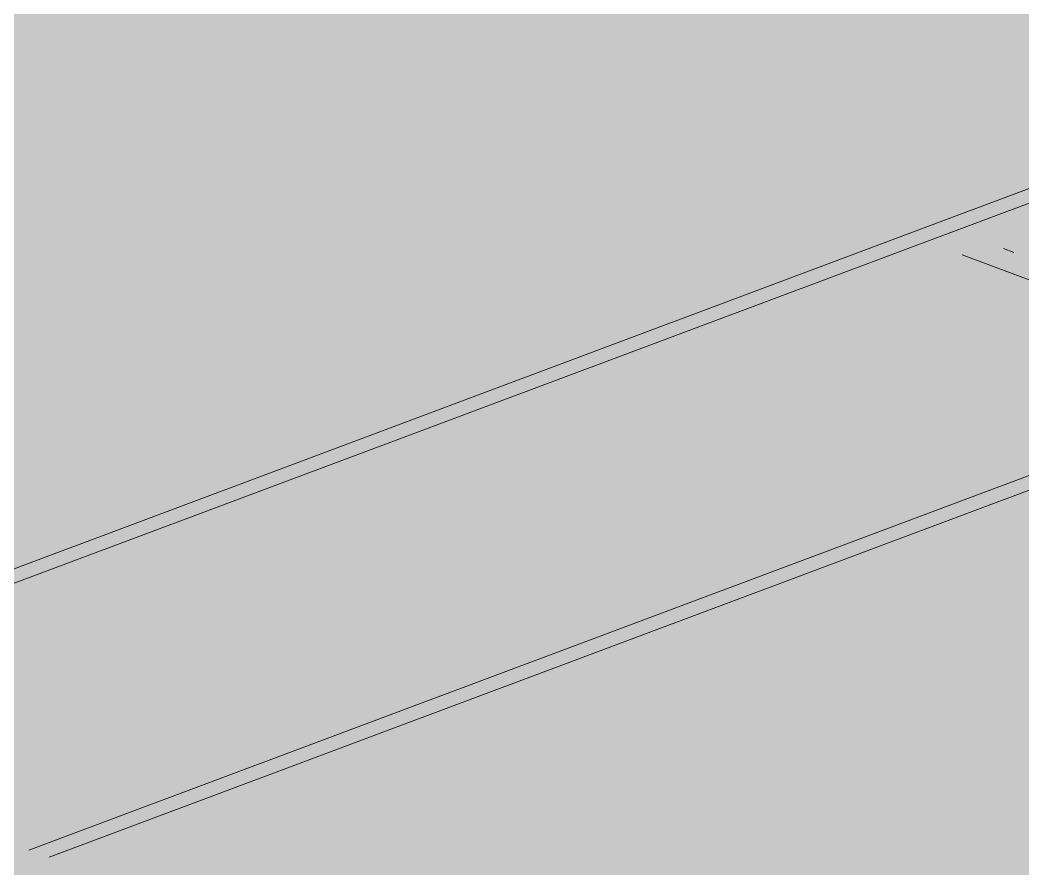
# Paper-space layout '03 3D Building and Roof' of a CAD drawing. Header units: millimetres. Extents: x 5 to 415, y 5 to 292.
# Drawn here: x 106.51 to 112.57, y 100.24 to 105.37 of the extents above; entities that cross this region are included whole.
import ezdxf

# ---------------------------------------------------------------- set-up
doc = ezdxf.new("R2010")
doc.units = ezdxf.units.MM
doc.layers.add('EXISTING', color=7, linetype='Continuous')
doc.layers.add('IMAGES', color=7, linetype='Continuous')

# ---------------------------------------------------------------- blocks, each defined once
blk = doc.blocks.new('SHEET_03')
at = {"layer": 'EXISTING', "color": 250, "lineweight": 9}
for p, q in [((104.2056, 101.2059), (113.2129, 104.5801)), ((104.3298, 101.165), (113.2129, 104.4927)), ((112.6397, 103.7897), (112.2045, 103.9528)), ((112.4532, 103.9907), (112.5153, 103.9674)), ((106.5661, 100.3566), (114.1447, 103.1956)), ((106.6904, 100.3157), (114.3311, 103.178))]:
    blk.add_line(p, q, dxfattribs=at)
at = {"layer": 'IMAGES', "color": 7}
for points in [[(112.46, 105.3143), (112.6314, 105.3143), (112.46, 109.4286), (112.6314, 109.4286)], [(80.4151, 105.3143), (112.2887, 105.3143), (80.4151, 105.4857), (112.2887, 105.4857)], [(112.2887, 105.3143), (112.46, 105.3143), (112.2887, 105.4857), (112.46, 105.4857)], [(80.0724, 105.1429), (111.9459, 105.1429), (80.0724, 105.3143), (111.9459, 105.3143)], [(111.9459, 105.1429), (112.1173, 105.1429), (111.9459, 105.3143), (112.1173, 105.3143)], [(112.1173, 105.1429), (112.2887, 105.1429), (112.1173, 105.3143), (112.2887, 105.3143)], [(112.2887, 105.1429), (112.46, 105.1429), (112.2887, 105.3143), (112.46, 105.3143)], [(112.46, 105.1429), (112.6314, 105.1429), (112.46, 105.3143), (112.6314, 105.3143)], [(79.5583, 104.9714), (111.6032, 104.9714), (79.5583, 105.1429), (111.6032, 105.1429)], [(111.6032, 104.9714), (111.7746, 104.9714), (111.6032, 105.1429), (111.7746, 105.1429)], [(111.7746, 104.9714), (111.9459, 104.9714), (111.7746, 105.1429), (111.9459, 105.1429)], [(111.9459, 104.9714), (112.2887, 104.9714), (111.9459, 105.1429), (112.2887, 105.1429)], [(112.2887, 104.9714), (112.46, 104.9714), (112.2887, 105.1429), (112.46, 105.1429)], [(112.46, 104.9714), (112.6314, 104.9714), (112.46, 105.1429), (112.6314, 105.1429)], [(79.2156, 104.8), (111.0891, 104.8), (79.2156, 104.9714), (111.0891, 104.9714)], [(111.0891, 104.8), (111.2605, 104.8), (111.0891, 104.9714), (111.2605, 104.9714)], [(111.2605, 104.8), (111.6032, 104.8), (111.2605, 104.9714), (111.6032, 104.9714)], [(111.6032, 104.8), (111.7746, 104.8), (111.6032, 104.9714), (111.7746, 104.9714)], [(111.7746, 104.8), (111.9459, 104.8), (111.7746, 104.9714), (111.9459, 104.9714)], [(111.9459, 104.8), (112.2887, 104.8), (111.9459, 104.9714), (112.2887, 104.9714)], [(112.2887, 104.8), (112.46, 104.8), (112.2887, 104.9714), (112.46, 104.9714)], [(112.46, 104.8), (112.6314, 104.8), (112.46, 104.9714), (112.6314, 104.9714)], [(78.7015, 104.6286), (110.575, 104.6286), (78.7015, 104.8), (110.575, 104.8)], [(110.575, 104.6286), (110.7464, 104.6286), (110.575, 104.8), (110.7464, 104.8)], [(110.7464, 104.6286), (111.0891, 104.6286), (110.7464, 104.8), (111.0891, 104.8)], [(111.0891, 104.6286), (111.2605, 104.6286), (111.0891, 104.8), (111.2605, 104.8)], [(111.2605, 104.6286), (111.4318, 104.6286), (111.2605, 104.8), (111.4318, 104.8)], [(111.4318, 104.6286), (111.6032, 104.6286), (111.4318, 104.8), (111.6032, 104.8)], [(111.6032, 104.6286), (111.7746, 104.6286), (111.6032, 104.8), (111.7746, 104.8)], [(111.7746, 104.6286), (111.9459, 104.6286), (111.7746, 104.8), (111.9459, 104.8)], [(111.9459, 104.6286), (112.2887, 104.6286), (111.9459, 104.8), (112.2887, 104.8)], [(112.2887, 104.6286), (112.8027, 104.6286), (112.2887, 104.8), (112.8027, 104.8)], [(78.1874, 104.4571), (110.0609, 104.4571), (78.1874, 104.6286), (110.0609, 104.6286)], [(110.0609, 104.4571), (110.2323, 104.4571), (110.0609, 104.6286), (110.2323, 104.6286)], [(110.2323, 104.4571), (110.575, 104.4571), (110.2323, 104.6286), (110.575, 104.6286)], [(110.575, 104.4571), (110.7464, 104.4571), (110.575, 104.6286), (110.7464, 104.6286)], [(110.7464, 104.4571), (111.0891, 104.4571), (110.7464, 104.6286), (111.0891, 104.6286)], [(111.0891, 104.4571), (111.2605, 104.4571), (111.0891, 104.6286), (111.2605, 104.6286)], [(111.2605, 104.4571), (111.4318, 104.4571), (111.2605, 104.6286), (111.4318, 104.6286)], [(111.4318, 104.4571), (111.6032, 104.4571), (111.4318, 104.6286), (111.6032, 104.6286)], [(111.6032, 104.4571), (111.7746, 104.4571), (111.6032, 104.6286), (111.7746, 104.6286)], [(111.7746, 104.4571), (112.46, 104.4571), (111.7746, 104.6286), (112.46, 104.6286)], [(112.46, 104.4571), (112.6314, 104.4571), (112.46, 104.6286), (112.6314, 104.6286)], [(77.8447, 104.2857), (109.7182, 104.2857), (77.8447, 104.4571), (109.7182, 104.4571)], [(109.7182, 104.2857), (109.8896, 104.2857), (109.7182, 104.4571), (109.8896, 104.4571)], [(109.8896, 104.2857), (110.0609, 104.2857), (109.8896, 104.4571), (110.0609, 104.4571)], [(110.0609, 104.2857), (110.2323, 104.2857), (110.0609, 104.4571), (110.2323, 104.4571)], [(110.2323, 104.2857), (110.575, 104.2857), (110.2323, 104.4571), (110.575, 104.4571)], [(110.575, 104.2857), (110.7464, 104.2857), (110.575, 104.4571), (110.7464, 104.4571)], [(110.7464, 104.2857), (110.9178, 104.2857), (110.7464, 104.4571), (110.9178, 104.4571)], [(110.9178, 104.2857), (111.0891, 104.2857), (110.9178, 104.4571), (111.0891, 104.4571)], [(111.0891, 104.2857), (111.2605, 104.2857), (111.0891, 104.4571), (111.2605, 104.4571)], [(111.2605, 104.2857), (112.1173, 104.2857), (111.2605, 104.4571), (112.1173, 104.4571)], [(112.1173, 104.2857), (112.2887, 104.2857), (112.1173, 104.4571), (112.2887, 104.4571)], [(112.2887, 104.2857), (112.46, 104.2857), (112.2887, 104.4571), (112.46, 104.4571)], [(112.46, 104.2857), (112.6314, 104.2857), (112.46, 104.4571), (112.6314, 104.4571)], [(96.866, 104.1143), (109.2041, 104.1143), (96.866, 104.2857), (109.2041, 104.2857)], [(109.2041, 104.1143), (109.3755, 104.1143), (109.2041, 104.2857), (109.3755, 104.2857)], [(109.3755, 104.1143), (109.7182, 104.1143), (109.3755, 104.2857), (109.7182, 104.2857)], [(109.7182, 104.1143), (109.8896, 104.1143), (109.7182, 104.2857), (109.8896, 104.2857)], [(109.8896, 104.1143), (110.0609, 104.1143), (109.8896, 104.2857), (110.0609, 104.2857)], [(110.0609, 104.1143), (110.2323, 104.1143), (110.0609, 104.2857), (110.2323, 104.2857)], [(110.2323, 104.1143), (110.575, 104.1143), (110.2323, 104.2857), (110.575, 104.2857)], [(110.575, 104.1143), (110.7464, 104.1143), (110.575, 104.2857), (110.7464, 104.2857)], [(110.7464, 104.1143), (111.6032, 104.1143), (110.7464, 104.2857), (111.6032, 104.2857)], [(111.6032, 104.1143), (111.7746, 104.1143), (111.6032, 104.2857), (111.7746, 104.2857)], [(111.7746, 104.1143), (111.9459, 104.1143), (111.7746, 104.2857), (111.9459, 104.2857)], [(111.9459, 104.1143), (112.1173, 104.1143), (111.9459, 104.2857), (112.1173, 104.2857)], [(112.1173, 104.1143), (112.2887, 104.1143), (112.1173, 104.2857), (112.2887, 104.2857)], [(112.2887, 104.1143), (112.46, 104.1143), (112.2887, 104.2857), (112.46, 104.2857)], [(112.46, 104.1143), (112.6314, 104.1143), (112.46, 104.2857), (112.6314, 104.2857)], [(97.3801, 103.9429), (108.69, 103.9429), (97.3801, 104.1143), (108.69, 104.1143)], [(108.69, 103.9429), (108.8614, 103.9429), (108.69, 104.1143), (108.8614, 104.1143)], [(108.8614, 103.9429), (109.2041, 103.9429), (108.8614, 104.1143), (109.2041, 104.1143)], [(109.2041, 103.9429), (109.3755, 103.9429), (109.2041, 104.1143), (109.3755, 104.1143)], [(109.3755, 103.9429), (109.7182, 103.9429), (109.3755, 104.1143), (109.7182, 104.1143)], [(109.7182, 103.9429), (109.8896, 103.9429), (109.7182, 104.1143), (109.8896, 104.1143)], [(109.8896, 103.9429), (110.0609, 103.9429), (109.8896, 104.1143), (110.0609, 104.1143)], [(110.0609, 103.9429), (110.2323, 103.9429), (110.0609, 104.1143), (110.2323, 104.1143)], [(110.2323, 103.9429), (111.0891, 103.9429), (110.2323, 104.1143), (111.0891, 104.1143)], [(111.0891, 103.9429), (111.2605, 103.9429), (111.0891, 104.1143), (111.2605, 104.1143)], [(111.2605, 103.9429), (111.4318, 103.9429), (111.2605, 104.1143), (111.4318, 104.1143)], [(111.4318, 103.9429), (111.6032, 103.9429), (111.4318, 104.1143), (111.6032, 104.1143)], [(111.6032, 103.9429), (111.7746, 103.9429), (111.6032, 104.1143), (111.7746, 104.1143)], [(111.7746, 103.7714), (111.9459, 103.7714), (111.7746, 104.1143), (111.9459, 104.1143)], [(111.9459, 103.9429), (112.1173, 103.9429), (111.9459, 104.1143), (112.1173, 104.1143)], [(112.1173, 103.9429), (112.2887, 103.9429), (112.1173, 104.1143), (112.2887, 104.1143)], [(112.2887, 103.7714), (112.46, 103.7714), (112.2887, 104.1143), (112.46, 104.1143)], [(112.46, 103.9429), (112.6314, 103.9429), (112.46, 104.1143), (112.6314, 104.1143)], [(97.7228, 103.7714), (108.5187, 103.7714), (97.7228, 103.9429), (108.5187, 103.9429)], [(108.5187, 103.7714), (108.69, 103.7714), (108.5187, 103.9429), (108.69, 103.9429)], [(108.69, 103.7714), (108.8614, 103.7714), (108.69, 103.9429), (108.8614, 103.9429)], [(108.8614, 103.7714), (109.0328, 103.7714), (108.8614, 103.9429), (109.0328, 103.9429)], [(109.0328, 103.7714), (109.2041, 103.7714), (109.0328, 103.9429), (109.2041, 103.9429)], [(109.2041, 103.7714), (109.3755, 103.7714), (109.2041, 103.9429), (109.3755, 103.9429)], [(109.3755, 103.7714), (109.7182, 103.7714), (109.3755, 103.9429), (109.7182, 103.9429)], [(109.7182, 103.7714), (109.8896, 103.7714), (109.7182, 103.9429), (109.8896, 103.9429)], [(109.8896, 103.7714), (110.7464, 103.7714), (109.8896, 103.9429), (110.7464, 103.9429)], [(110.7464, 103.7714), (110.9178, 103.7714), (110.7464, 103.9429), (110.9178, 103.9429)], [(110.9178, 103.7714), (111.0891, 103.7714), (110.9178, 103.9429), (111.0891, 103.9429)], [(111.0891, 103.7714), (111.2605, 103.7714), (111.0891, 103.9429), (111.2605, 103.9429)], [(111.2605, 103.7714), (111.7746, 103.7714), (111.2605, 103.9429), (111.7746, 103.9429)], [(111.9459, 103.7714), (112.1173, 103.7714), (111.9459, 103.9429), (112.1173, 103.9429)], [(112.1173, 103.7714), (112.2887, 103.7714), (112.1173, 103.9429), (112.2887, 103.9429)], [(112.46, 103.7714), (112.8027, 103.7714), (112.46, 103.9429), (112.8027, 103.9429)], [(98.2369, 103.6), (108.0046, 103.6), (98.2369, 103.7714), (108.0046, 103.7714)], [(108.0046, 103.6), (108.1759, 103.6), (108.0046, 103.7714), (108.1759, 103.7714)], [(108.1759, 103.6), (108.3473, 103.6), (108.1759, 103.7714), (108.3473, 103.7714)], [(108.3473, 103.6), (108.5187, 103.6), (108.3473, 103.7714), (108.5187, 103.7714)], [(108.5187, 103.6), (108.69, 103.6), (108.5187, 103.7714), (108.69, 103.7714)], [(108.69, 103.6), (108.8614, 103.6), (108.69, 103.7714), (108.8614, 103.7714)], [(108.8614, 103.6), (109.0328, 103.6), (108.8614, 103.7714), (109.0328, 103.7714)], [(109.0328, 103.6), (109.3755, 103.6), (109.0328, 103.7714), (109.3755, 103.7714)], [(109.3755, 103.6), (110.2323, 103.6), (109.3755, 103.7714), (110.2323, 103.7714)], [(110.2323, 103.6), (110.4037, 103.6), (110.2323, 103.7714), (110.4037, 103.7714)], [(110.4037, 103.6), (110.575, 103.6), (110.4037, 103.7714), (110.575, 103.7714)], [(110.575, 103.6), (110.7464, 103.6), (110.575, 103.7714), (110.7464, 103.7714)], [(110.7464, 103.6), (111.0891, 103.6), (110.7464, 103.7714), (111.0891, 103.7714)], [(111.0891, 103.6), (111.2605, 103.6), (111.0891, 103.7714), (111.2605, 103.7714)], [(111.2605, 103.6), (111.4318, 103.6), (111.2605, 103.7714), (111.4318, 103.7714)], [(111.4318, 103.6), (111.6032, 103.6), (111.4318, 103.7714), (111.6032, 103.7714)], [(111.6032, 103.6), (112.1173, 103.6), (111.6032, 103.7714), (112.1173, 103.7714)], [(112.1173, 103.6), (112.2887, 103.6), (112.1173, 103.7714), (112.2887, 103.7714)], [(112.2887, 103.6), (112.46, 103.6), (112.2887, 103.7714), (112.46, 103.7714)], [(112.46, 103.6), (112.6314, 103.6), (112.46, 103.7714), (112.6314, 103.7714)], [(98.751, 103.4286), (107.3191, 103.4286), (98.751, 103.6), (107.3191, 103.6)], [(107.3191, 103.4286), (107.4905, 103.4286), (107.3191, 103.6), (107.4905, 103.6)], [(107.4905, 103.4286), (107.6619, 103.4286), (107.4905, 103.6), (107.6619, 103.6)], [(107.6619, 103.4286), (108.0046, 103.4286), (107.6619, 103.6), (108.0046, 103.6)], [(108.0046, 103.4286), (108.1759, 103.4286), (108.0046, 103.6), (108.1759, 103.6)], [(108.1759, 103.4286), (108.5187, 103.4286), (108.1759, 103.6), (108.5187, 103.6)], [(108.5187, 103.4286), (108.69, 103.4286), (108.5187, 103.6), (108.69, 103.6)], [(108.69, 103.4286), (108.8614, 103.4286), (108.69, 103.6), (108.8614, 103.6)], [(108.8614, 103.4286), (109.7182, 103.4286), (108.8614, 103.6), (109.7182, 103.6)], [(109.7182, 103.4286), (109.8896, 103.4286), (109.7182, 103.6), (109.8896, 103.6)], [(109.8896, 103.4286), (110.0609, 103.4286), (109.8896, 103.6), (110.0609, 103.6)], [(110.0609, 103.4286), (110.2323, 103.4286), (110.0609, 103.6), (110.2323, 103.6)], [(110.2323, 103.4286), (110.4037, 103.4286), (110.2323, 103.6), (110.4037, 103.6)], [(110.4037, 103.2571), (110.575, 103.2571), (110.4037, 103.6), (110.575, 103.6)], [(110.575, 103.4286), (110.9178, 103.4286), (110.575, 103.6), (110.9178, 103.6)], [(110.9178, 103.4286), (111.0891, 103.4286), (110.9178, 103.6), (111.0891, 103.6)], [(111.0891, 103.4286), (111.2605, 103.4286), (111.0891, 103.6), (111.2605, 103.6)], [(111.2605, 103.4286), (111.6032, 103.4286), (111.2605, 103.6), (111.6032, 103.6)], [(111.6032, 103.4286), (112.46, 103.4286), (111.6032, 103.6), (112.46, 103.6)], [(112.46, 103.4286), (112.6314, 103.4286), (112.46, 103.6), (112.6314, 103.6)], [(99.0937, 103.2571), (107.1478, 103.2571), (99.0937, 103.4286), (107.1478, 103.4286)], [(107.1478, 103.2571), (107.3191, 103.2571), (107.1478, 103.4286), (107.3191, 103.4286)], [(107.3191, 103.2571), (107.4905, 103.2571), (107.3191, 103.4286), (107.4905, 103.4286)], [(107.4905, 103.2571), (107.6619, 103.2571), (107.4905, 103.4286), (107.6619, 103.4286)], [(107.6619, 103.2571), (108.0046, 103.2571), (107.6619, 103.4286), (108.0046, 103.4286)], [(108.0046, 103.2571), (108.1759, 103.2571), (108.0046, 103.4286), (108.1759, 103.4286)], [(108.1759, 103.2571), (108.3473, 103.2571), (108.1759, 103.4286), (108.3473, 103.4286)], [(108.3473, 103.2571), (108.5187, 103.2571), (108.3473, 103.4286), (108.5187, 103.4286)], [(108.5187, 103.2571), (109.3755, 103.2571), (108.5187, 103.4286), (109.3755, 103.4286)], [(109.3755, 103.2571), (109.5468, 103.2571), (109.3755, 103.4286), (109.5468, 103.4286)], [(109.5468, 103.2571), (109.7182, 103.2571), (109.5468, 103.4286), (109.7182, 103.4286)], [(109.7182, 103.2571), (109.8896, 103.2571), (109.7182, 103.4286), (109.8896, 103.4286)], [(109.8896, 103.2571), (110.0609, 103.2571), (109.8896, 103.4286), (110.0609, 103.4286)], [(110.0609, 103.2571), (110.4037, 103.2571), (110.0609, 103.4286), (110.4037, 103.4286)], [(110.575, 103.2571), (110.7464, 103.2571), (110.575, 103.4286), (110.7464, 103.4286)], [(110.7464, 103.2571), (111.0891, 103.2571), (110.7464, 103.4286), (111.0891, 103.4286)], [(111.0891, 103.2571), (112.8027, 103.2571), (111.0891, 103.4286), (112.8027, 103.4286)], [(106.4623, 103.0857), (106.6337, 103.0857), (106.4623, 103.2571), (106.6337, 103.2571)], [(106.6337, 103.0857), (106.805, 103.0857), (106.6337, 103.2571), (106.805, 103.2571)], [(106.805, 103.0857), (106.9764, 103.0857), (106.805, 103.2571), (106.9764, 103.2571)], [(106.9764, 103.0857), (107.1478, 103.0857), (106.9764, 103.2571), (107.1478, 103.2571)], [(107.1478, 103.0857), (107.3191, 103.0857), (107.1478, 103.2571), (107.3191, 103.2571)], [(107.3191, 103.0857), (107.6619, 103.0857), (107.3191, 103.2571), (107.6619, 103.2571)], [(107.6619, 103.0857), (108.0046, 103.0857), (107.6619, 103.2571), (108.0046, 103.2571)], [(108.0046, 103.0857), (108.1759, 103.0857), (108.0046, 103.2571), (108.1759, 103.2571)], [(108.1759, 103.0857), (108.69, 103.0857), (108.1759, 103.2571), (108.69, 103.2571)], [(108.69, 103.0857), (109.0328, 103.0857), (108.69, 103.2571), (109.0328, 103.2571)], [(109.0328, 103.0857), (109.2041, 103.0857), (109.0328, 103.2571), (109.2041, 103.2571)], [(109.2041, 103.0857), (109.3755, 103.0857), (109.2041, 103.2571), (109.3755, 103.2571)], [(109.3755, 103.0857), (109.5468, 103.0857), (109.3755, 103.2571), (109.5468, 103.2571)], [(109.5468, 103.0857), (109.7182, 103.0857), (109.5468, 103.2571), (109.7182, 103.2571)], [(109.7182, 103.0857), (109.8896, 103.0857), (109.7182, 103.2571), (109.8896, 103.2571)], [(109.8896, 103.0857), (110.2323, 103.0857), (109.8896, 103.2571), (110.2323, 103.2571)], [(110.2323, 103.0857), (110.575, 103.0857), (110.2323, 103.2571), (110.575, 103.2571)], [(110.575, 103.0857), (110.7464, 103.0857), (110.575, 103.2571), (110.7464, 103.2571)], [(110.7464, 103.0857), (112.2887, 103.0857), (110.7464, 103.2571), (112.2887, 103.2571)], [(112.2887, 103.0857), (112.46, 103.0857), (112.2887, 103.2571), (112.46, 103.2571)], [(112.46, 103.0857), (112.8027, 103.0857), (112.46, 103.2571), (112.8027, 103.2571)], [(106.4623, 102.9143), (106.6337, 102.9143), (106.4623, 103.0857), (106.6337, 103.0857)], [(106.6337, 102.9143), (106.805, 102.9143), (106.6337, 103.0857), (106.805, 103.0857)], [(106.805, 102.9143), (106.9764, 102.9143), (106.805, 103.0857), (106.9764, 103.0857)], [(106.9764, 102.9143), (107.1478, 102.9143), (106.9764, 103.0857), (107.1478, 103.0857)], [(107.1478, 102.9143), (107.3191, 102.9143), (107.1478, 103.0857), (107.3191, 103.0857)], [(107.3191, 102.9143), (107.4905, 102.9143), (107.3191, 103.0857), (107.4905, 103.0857)], [(107.4905, 102.9143), (108.3473, 102.9143), (107.4905, 103.0857), (108.3473, 103.0857)], [(108.3473, 102.9143), (108.5187, 102.9143), (108.3473, 103.0857), (108.5187, 103.0857)], [(108.5187, 102.9143), (108.69, 102.9143), (108.5187, 103.0857), (108.69, 103.0857)], [(108.69, 102.9143), (108.8614, 102.9143), (108.69, 103.0857), (108.8614, 103.0857)], [(108.8614, 102.9143), (109.0328, 102.9143), (108.8614, 103.0857), (109.0328, 103.0857)], [(109.0328, 102.9143), (109.2041, 102.9143), (109.0328, 103.0857), (109.2041, 103.0857)], [(109.2041, 102.9143), (109.3755, 102.9143), (109.2041, 103.0857), (109.3755, 103.0857)], [(109.3755, 102.9143), (109.5468, 102.9143), (109.3755, 103.0857), (109.5468, 103.0857)], [(109.5468, 102.9143), (109.7182, 102.9143), (109.5468, 103.0857), (109.7182, 103.0857)], [(109.7182, 102.9143), (109.8896, 102.9143), (109.7182, 103.0857), (109.8896, 103.0857)], [(109.8896, 102.9143), (110.2323, 102.9143), (109.8896, 103.0857), (110.2323, 103.0857)], [(110.2323, 102.9143), (111.9459, 102.9143), (110.2323, 103.0857), (111.9459, 103.0857)], [(111.9459, 102.9143), (112.2887, 102.9143), (111.9459, 103.0857), (112.2887, 103.0857)], [(112.2887, 102.7429), (112.46, 102.7429), (112.2887, 103.0857), (112.46, 103.0857)], [(112.46, 102.9143), (112.6314, 102.9143), (112.46, 103.0857), (112.6314, 103.0857)], [(106.4623, 102.7429), (106.6337, 102.7429), (106.4623, 102.9143), (106.6337, 102.9143)], [(106.6337, 102.7429), (106.805, 102.7429), (106.6337, 102.9143), (106.805, 102.9143)], [(106.805, 102.7429), (107.1478, 102.7429), (106.805, 102.9143), (107.1478, 102.9143)], [(107.1478, 102.7429), (107.8332, 102.7429), (107.1478, 102.9143), (107.8332, 102.9143)], [(107.8332, 102.7429), (108.0046, 102.7429), (107.8332, 102.9143), (108.0046, 102.9143)], [(108.0046, 102.7429), (108.1759, 102.7429), (108.0046, 102.9143), (108.1759, 102.9143)], [(108.1759, 102.7429), (108.3473, 102.7429), (108.1759, 102.9143), (108.3473, 102.9143)], [(108.3473, 102.7429), (108.5187, 102.7429), (108.3473, 102.9143), (108.5187, 102.9143)], [(108.5187, 102.5714), (108.69, 102.5714), (108.5187, 102.9143), (108.69, 102.9143)], [(108.69, 102.7429), (109.0328, 102.7429), (108.69, 102.9143), (109.0328, 102.9143)], [(109.0328, 102.7429), (109.2041, 102.7429), (109.0328, 102.9143), (109.2041, 102.9143)], [(109.2041, 102.7429), (109.3755, 102.7429), (109.2041, 102.9143), (109.3755, 102.9143)], [(109.3755, 102.7429), (109.8896, 102.7429), (109.3755, 102.9143), (109.8896, 102.9143)], [(109.8896, 102.7429), (111.4318, 102.7429), (109.8896, 102.9143), (111.4318, 102.9143)], [(111.4318, 102.7429), (111.6032, 102.7429), (111.4318, 102.9143), (111.6032, 102.9143)], [(111.6032, 102.7429), (111.7746, 102.7429), (111.6032, 102.9143), (111.7746, 102.9143)], [(111.7746, 102.7429), (111.9459, 102.7429), (111.7746, 102.9143), (111.9459, 102.9143)], [(111.9459, 102.7429), (112.2887, 102.7429), (111.9459, 102.9143), (112.2887, 102.9143)], [(112.46, 102.7429), (112.8027, 102.7429), (112.46, 102.9143), (112.8027, 102.9143)], [(106.4623, 102.5714), (106.6337, 102.5714), (106.4623, 102.7429), (106.6337, 102.7429)], [(106.6337, 102.5714), (107.3191, 102.5714), (106.6337, 102.7429), (107.3191, 102.7429)], [(107.3191, 102.5714), (107.6619, 102.5714), (107.3191, 102.7429), (107.6619, 102.7429)], [(107.6619, 102.5714), (107.8332, 102.5714), (107.6619, 102.7429), (107.8332, 102.7429)], [(107.8332, 102.5714), (108.0046, 102.5714), (107.8332, 102.7429), (108.0046, 102.7429)], [(108.0046, 102.5714), (108.1759, 102.5714), (108.0046, 102.7429), (108.1759, 102.7429)], [(108.1759, 102.5714), (108.5187, 102.5714), (108.1759, 102.7429), (108.5187, 102.7429)], [(108.69, 102.5714), (108.8614, 102.5714), (108.69, 102.7429), (108.8614, 102.7429)], [(108.8614, 102.5714), (109.0328, 102.5714), (108.8614, 102.7429), (109.0328, 102.7429)], [(109.0328, 102.5714), (109.2041, 102.5714), (109.0328, 102.7429), (109.2041, 102.7429)], [(109.2041, 102.5714), (111.0891, 102.5714), (109.2041, 102.7429), (111.0891, 102.7429)], [(111.0891, 102.5714), (111.4318, 102.5714), (111.0891, 102.7429), (111.4318, 102.7429)], [(111.4318, 102.5714), (111.6032, 102.5714), (111.4318, 102.7429), (111.6032, 102.7429)], [(111.6032, 102.5714), (111.7746, 102.5714), (111.6032, 102.7429), (111.7746, 102.7429)], [(111.7746, 102.5714), (111.9459, 102.5714), (111.7746, 102.7429), (111.9459, 102.7429)], [(111.9459, 102.5714), (112.1173, 102.5714), (111.9459, 102.7429), (112.1173, 102.7429)], [(112.1173, 102.5714), (112.2887, 102.5714), (112.1173, 102.7429), (112.2887, 102.7429)], [(112.2887, 102.5714), (112.46, 102.5714), (112.2887, 102.7429), (112.46, 102.7429)], [(112.46, 102.5714), (112.6314, 102.5714), (112.46, 102.7429), (112.6314, 102.7429)], [(106.1196, 102.4), (106.9764, 102.4), (106.1196, 102.5714), (106.9764, 102.5714)], [(106.9764, 102.4), (107.1478, 102.4), (106.9764, 102.5714), (107.1478, 102.5714)], [(107.1478, 102.4), (107.3191, 102.4), (107.1478, 102.5714), (107.3191, 102.5714)], [(107.3191, 102.4), (107.4905, 102.4), (107.3191, 102.5714), (107.4905, 102.5714)], [(107.4905, 102.4), (107.6619, 102.4), (107.4905, 102.5714), (107.6619, 102.5714)], [(107.6619, 102.4), (108.1759, 102.4), (107.6619, 102.5714), (108.1759, 102.5714)], [(108.1759, 102.4), (108.5187, 102.4), (108.1759, 102.5714), (108.5187, 102.5714)], [(108.5187, 102.4), (108.8614, 102.4), (108.5187, 102.5714), (108.8614, 102.5714)], [(108.8614, 102.4), (110.575, 102.4), (108.8614, 102.5714), (110.575, 102.5714)], [(110.575, 102.4), (110.7464, 102.4), (110.575, 102.5714), (110.7464, 102.5714)], [(110.7464, 102.4), (110.9178, 102.4), (110.7464, 102.5714), (110.9178, 102.5714)], [(110.9178, 102.2286), (111.0891, 102.2286), (110.9178, 102.5714), (111.0891, 102.5714)], [(111.0891, 102.4), (111.4318, 102.4), (111.0891, 102.5714), (111.4318, 102.5714)], [(111.4318, 102.4), (111.6032, 102.4), (111.4318, 102.5714), (111.6032, 102.5714)], [(111.6032, 102.4), (111.9459, 102.4), (111.6032, 102.5714), (111.9459, 102.5714)], [(111.9459, 102.4), (112.1173, 102.4), (111.9459, 102.5714), (112.1173, 102.5714)], [(112.1173, 102.4), (112.2887, 102.4), (112.1173, 102.5714), (112.2887, 102.5714)], [(112.2887, 102.4), (112.46, 102.4), (112.2887, 102.5714), (112.46, 102.5714)], [(112.46, 102.4), (112.6314, 102.4), (112.46, 102.5714), (112.6314, 102.5714)], [(106.4623, 102.2286), (106.9764, 102.2286), (106.4623, 102.4), (106.9764, 102.4)], [(106.9764, 102.2286), (107.1478, 102.2286), (106.9764, 102.4), (107.1478, 102.4)], [(107.1478, 102.2286), (107.3191, 102.2286), (107.1478, 102.4), (107.3191, 102.4)], [(107.3191, 102.2286), (107.6619, 102.2286), (107.3191, 102.4), (107.6619, 102.4)], [(107.6619, 102.2286), (107.8332, 102.2286), (107.6619, 102.4), (107.8332, 102.4)], [(107.8332, 102.2286), (108.0046, 102.2286), (107.8332, 102.4), (108.0046, 102.4)], [(108.0046, 102.2286), (108.5187, 102.2286), (108.0046, 102.4), (108.5187, 102.4)], [(108.5187, 102.2286), (110.0609, 102.2286), (108.5187, 102.4), (110.0609, 102.4)], [(110.0609, 102.2286), (110.575, 102.2286), (110.0609, 102.4), (110.575, 102.4)], [(110.575, 102.2286), (110.9178, 102.2286), (110.575, 102.4), (110.9178, 102.4)], [(111.0891, 102.2286), (111.2605, 102.2286), (111.0891, 102.4), (111.2605, 102.4)], [(111.2605, 102.2286), (111.4318, 102.2286), (111.2605, 102.4), (111.4318, 102.4)], [(111.4318, 102.2286), (111.6032, 102.2286), (111.4318, 102.4), (111.6032, 102.4)], [(111.6032, 102.2286), (111.7746, 102.2286), (111.6032, 102.4), (111.7746, 102.4)], [(111.7746, 102.2286), (111.9459, 102.2286), (111.7746, 102.4), (111.9459, 102.4)], [(111.9459, 102.2286), (112.1173, 102.2286), (111.9459, 102.4), (112.1173, 102.4)], [(112.1173, 102.2286), (112.46, 102.2286), (112.1173, 102.4), (112.46, 102.4)], [(112.46, 102.2286), (112.6314, 102.2286), (112.46, 102.4), (112.6314, 102.4)], [(106.4623, 102.0571), (106.6337, 102.0571), (106.4623, 102.2286), (106.6337, 102.2286)], [(106.6337, 102.0571), (106.805, 102.0571), (106.6337, 102.2286), (106.805, 102.2286)], [(106.805, 102.0571), (106.9764, 102.0571), (106.805, 102.2286), (106.9764, 102.2286)], [(106.9764, 102.0571), (107.1478, 102.0571), (106.9764, 102.2286), (107.1478, 102.2286)], [(107.1478, 102.0571), (107.3191, 102.0571), (107.1478, 102.2286), (107.3191, 102.2286)], [(107.3191, 102.0571), (107.6619, 102.0571), (107.3191, 102.2286), (107.6619, 102.2286)], [(107.6619, 102.0571), (108.0046, 102.0571), (107.6619, 102.2286), (108.0046, 102.2286)], [(108.0046, 102.0571), (109.7182, 102.0571), (108.0046, 102.2286), (109.7182, 102.2286)], [(109.7182, 102.0571), (109.8896, 102.0571), (109.7182, 102.2286), (109.8896, 102.2286)], [(109.8896, 102.0571), (110.0609, 102.0571), (109.8896, 102.2286), (110.0609, 102.2286)], [(110.0609, 102.0571), (110.2323, 102.0571), (110.0609, 102.2286), (110.2323, 102.2286)], [(110.2323, 102.0571), (110.4037, 102.0571), (110.2323, 102.2286), (110.4037, 102.2286)], [(110.4037, 102.0571), (110.575, 102.0571), (110.4037, 102.2286), (110.575, 102.2286)], [(110.575, 102.0571), (110.7464, 102.0571), (110.575, 102.2286), (110.7464, 102.2286)], [(110.7464, 102.0571), (110.9178, 102.0571), (110.7464, 102.2286), (110.9178, 102.2286)], [(110.9178, 102.0571), (111.0891, 102.0571), (110.9178, 102.2286), (111.0891, 102.2286)], [(111.0891, 102.0571), (111.2605, 102.0571), (111.0891, 102.2286), (111.2605, 102.2286)], [(111.2605, 102.0571), (111.4318, 102.0571), (111.2605, 102.2286), (111.4318, 102.2286)], [(111.4318, 102.0571), (111.6032, 102.0571), (111.4318, 102.2286), (111.6032, 102.2286)], [(111.6032, 102.0571), (111.7746, 102.0571), (111.6032, 102.2286), (111.7746, 102.2286)], [(111.7746, 102.0571), (111.9459, 102.0571), (111.7746, 102.2286), (111.9459, 102.2286)], [(111.9459, 102.0571), (112.2887, 102.0571), (111.9459, 102.2286), (112.2887, 102.2286)], [(112.2887, 102.0571), (116.23, 102.0571), (112.2887, 102.2286), (116.23, 102.2286)], [(106.4623, 101.8857), (106.6337, 101.8857), (106.4623, 102.0571), (106.6337, 102.0571)], [(106.6337, 101.8857), (106.805, 101.8857), (106.6337, 102.0571), (106.805, 102.0571)], [(106.805, 101.8857), (106.9764, 101.8857), (106.805, 102.0571), (106.9764, 102.0571)], [(106.9764, 101.8857), (107.1478, 101.8857), (106.9764, 102.0571), (107.1478, 102.0571)], [(107.1478, 101.8857), (107.6619, 101.8857), (107.1478, 102.0571), (107.6619, 102.0571)], [(107.6619, 101.8857), (109.0328, 101.8857), (107.6619, 102.0571), (109.0328, 102.0571)], [(109.0328, 101.8857), (109.2041, 101.8857), (109.0328, 102.0571), (109.2041, 102.0571)], [(109.2041, 101.8857), (109.7182, 101.8857), (109.2041, 102.0571), (109.7182, 102.0571)], [(109.7182, 101.8857), (109.8896, 101.8857), (109.7182, 102.0571), (109.8896, 102.0571)], [(109.8896, 101.8857), (110.2323, 101.8857), (109.8896, 102.0571), (110.2323, 102.0571)], [(110.2323, 101.8857), (110.4037, 101.8857), (110.2323, 102.0571), (110.4037, 102.0571)], [(110.4037, 101.8857), (110.575, 101.8857), (110.4037, 102.0571), (110.575, 102.0571)], [(110.575, 101.8857), (110.7464, 101.8857), (110.575, 102.0571), (110.7464, 102.0571)], [(110.7464, 101.8857), (110.9178, 101.8857), (110.7464, 102.0571), (110.9178, 102.0571)], [(110.9178, 101.8857), (111.0891, 101.8857), (110.9178, 102.0571), (111.0891, 102.0571)], [(111.0891, 101.8857), (111.2605, 101.8857), (111.0891, 102.0571), (111.2605, 102.0571)], [(111.2605, 101.8857), (111.7746, 101.8857), (111.2605, 102.0571), (111.7746, 102.0571)], [(111.7746, 101.8857), (111.9459, 101.8857), (111.7746, 102.0571), (111.9459, 102.0571)], [(111.9459, 101.8857), (116.7441, 101.8857), (111.9459, 102.0571), (116.7441, 102.0571)], [(106.4623, 101.7143), (106.6337, 101.7143), (106.4623, 101.8857), (106.6337, 101.8857)], [(106.6337, 101.7143), (106.9764, 101.7143), (106.6337, 101.8857), (106.9764, 101.8857)], [(106.9764, 101.7143), (108.69, 101.7143), (106.9764, 101.8857), (108.69, 101.8857)], [(108.69, 101.7143), (108.8614, 101.7143), (108.69, 101.8857), (108.8614, 101.8857)], [(108.8614, 101.7143), (109.0328, 101.7143), (108.8614, 101.8857), (109.0328, 101.8857)], [(109.0328, 101.7143), (109.2041, 101.7143), (109.0328, 101.8857), (109.2041, 101.8857)], [(109.2041, 101.7143), (109.3755, 101.7143), (109.2041, 101.8857), (109.3755, 101.8857)], [(109.3755, 101.7143), (109.5468, 101.7143), (109.3755, 101.8857), (109.5468, 101.8857)], [(109.5468, 101.5429), (109.7182, 101.5429), (109.5468, 101.8857), (109.7182, 101.8857)], [(109.7182, 101.7143), (109.8896, 101.7143), (109.7182, 101.8857), (109.8896, 101.8857)], [(109.8896, 101.7143), (110.0609, 101.7143), (109.8896, 101.8857), (110.0609, 101.8857)], [(110.0609, 101.7143), (110.2323, 101.7143), (110.0609, 101.8857), (110.2323, 101.8857)], [(110.2323, 101.7143), (110.4037, 101.7143), (110.2323, 101.8857), (110.4037, 101.8857)], [(110.4037, 101.7143), (110.575, 101.7143), (110.4037, 101.8857), (110.575, 101.8857)], [(110.575, 101.7143), (110.7464, 101.7143), (110.575, 101.8857), (110.7464, 101.8857)], [(110.7464, 101.7143), (110.9178, 101.7143), (110.7464, 101.8857), (110.9178, 101.8857)], [(110.9178, 101.7143), (111.0891, 101.7143), (110.9178, 101.8857), (111.0891, 101.8857)], [(111.0891, 101.7143), (111.2605, 101.7143), (111.0891, 101.8857), (111.2605, 101.8857)], [(111.2605, 101.7143), (111.4318, 101.7143), (111.2605, 101.8857), (111.4318, 101.8857)], [(111.4318, 101.7143), (111.6032, 101.7143), (111.4318, 101.8857), (111.6032, 101.8857)], [(111.6032, 101.7143), (117.0868, 101.7143), (111.6032, 101.8857), (117.0868, 101.8857)], [(106.4623, 101.5429), (108.1759, 101.5429), (106.4623, 101.7143), (108.1759, 101.7143)], [(108.1759, 101.5429), (108.3473, 101.5429), (108.1759, 101.7143), (108.3473, 101.7143)], [(108.3473, 101.5429), (108.5187, 101.5429), (108.3473, 101.7143), (108.5187, 101.7143)], [(108.5187, 101.5429), (108.8614, 101.5429), (108.5187, 101.7143), (108.8614, 101.7143)], [(108.8614, 101.5429), (109.0328, 101.5429), (108.8614, 101.7143), (109.0328, 101.7143)], [(109.0328, 101.5429), (109.2041, 101.5429), (109.0328, 101.7143), (109.2041, 101.7143)], [(109.2041, 101.3714), (109.3755, 101.3714), (109.2041, 101.7143), (109.3755, 101.7143)], [(109.3755, 101.5429), (109.5468, 101.5429), (109.3755, 101.7143), (109.5468, 101.7143)], [(109.7182, 101.5429), (109.8896, 101.5429), (109.7182, 101.7143), (109.8896, 101.7143)], [(109.8896, 101.5429), (110.0609, 101.5429), (109.8896, 101.7143), (110.0609, 101.7143)], [(110.0609, 101.5429), (110.4037, 101.5429), (110.0609, 101.7143), (110.4037, 101.7143)], [(110.4037, 101.5429), (110.575, 101.5429), (110.4037, 101.7143), (110.575, 101.7143)], [(110.575, 101.5429), (110.7464, 101.5429), (110.575, 101.7143), (110.7464, 101.7143)], [(110.7464, 101.5429), (110.9178, 101.5429), (110.7464, 101.7143), (110.9178, 101.7143)], [(110.9178, 101.5429), (111.0891, 101.5429), (110.9178, 101.7143), (111.0891, 101.7143)], [(111.0891, 101.5429), (117.6009, 101.5429), (111.0891, 101.7143), (117.6009, 101.7143)], [(106.1196, 101.3714), (107.6619, 101.3714), (106.1196, 101.5429), (107.6619, 101.5429)], [(107.6619, 101.3714), (107.8332, 101.3714), (107.6619, 101.5429), (107.8332, 101.5429)], [(107.8332, 101.3714), (108.0046, 101.3714), (107.8332, 101.5429), (108.0046, 101.5429)], [(108.0046, 101.3714), (108.1759, 101.3714), (108.0046, 101.5429), (108.1759, 101.5429)], [(108.1759, 101.3714), (108.3473, 101.3714), (108.1759, 101.5429), (108.3473, 101.5429)], [(108.3473, 101.3714), (108.5187, 101.3714), (108.3473, 101.5429), (108.5187, 101.5429)], [(108.5187, 101.3714), (108.8614, 101.3714), (108.5187, 101.5429), (108.8614, 101.5429)], [(108.8614, 101.3714), (109.0328, 101.3714), (108.8614, 101.5429), (109.0328, 101.5429)], [(109.0328, 101.3714), (109.2041, 101.3714), (109.0328, 101.5429), (109.2041, 101.5429)], [(109.3755, 101.3714), (109.5468, 101.3714), (109.3755, 101.5429), (109.5468, 101.5429)], [(109.5468, 101.3714), (109.7182, 101.3714), (109.5468, 101.5429), (109.7182, 101.5429)], [(109.7182, 101.3714), (110.0609, 101.3714), (109.7182, 101.5429), (110.0609, 101.5429)], [(110.0609, 101.3714), (110.2323, 101.3714), (110.0609, 101.5429), (110.2323, 101.5429)], [(110.2323, 101.3714), (110.4037, 101.3714), (110.2323, 101.5429), (110.4037, 101.5429)], [(110.4037, 101.3714), (110.575, 101.3714), (110.4037, 101.5429), (110.575, 101.5429)], [(110.575, 101.3714), (110.7464, 101.3714), (110.575, 101.5429), (110.7464, 101.5429)], [(110.7464, 101.3714), (117.9436, 101.3714), (110.7464, 101.5429), (117.9436, 101.5429)], [(105.6055, 101.2), (107.3191, 101.2), (105.6055, 101.3714), (107.3191, 101.3714)], [(107.3191, 101.2), (107.4905, 101.2), (107.3191, 101.3714), (107.4905, 101.3714)], [(107.4905, 101.2), (107.6619, 101.2), (107.4905, 101.3714), (107.6619, 101.3714)], [(107.6619, 101.2), (107.8332, 101.2), (107.6619, 101.3714), (107.8332, 101.3714)], [(107.8332, 101.2), (108.0046, 101.2), (107.8332, 101.3714), (108.0046, 101.3714)], [(108.0046, 101.2), (108.3473, 101.2), (108.0046, 101.3714), (108.3473, 101.3714)], [(108.3473, 101.2), (108.5187, 101.2), (108.3473, 101.3714), (108.5187, 101.3714)], [(108.5187, 101.2), (108.69, 101.2), (108.5187, 101.3714), (108.69, 101.3714)], [(108.69, 101.2), (108.8614, 101.2), (108.69, 101.3714), (108.8614, 101.3714)], [(108.8614, 101.2), (109.0328, 101.2), (108.8614, 101.3714), (109.0328, 101.3714)], [(109.0328, 101.2), (109.2041, 101.2), (109.0328, 101.3714), (109.2041, 101.3714)], [(109.2041, 101.2), (109.3755, 101.2), (109.2041, 101.3714), (109.3755, 101.3714)], [(109.3755, 101.2), (109.8896, 101.2), (109.3755, 101.3714), (109.8896, 101.3714)], [(109.8896, 101.2), (110.0609, 101.2), (109.8896, 101.3714), (110.0609, 101.3714)], [(110.0609, 101.2), (110.2323, 101.2), (110.0609, 101.3714), (110.2323, 101.3714)], [(110.2323, 101.2), (118.4577, 101.2), (110.2323, 101.3714), (118.4577, 101.3714)], [(105.2628, 101.0286), (106.805, 101.0286), (105.2628, 101.2), (106.805, 101.2)], [(106.805, 101.0286), (106.9764, 101.0286), (106.805, 101.2), (106.9764, 101.2)], [(106.9764, 101.0286), (107.3191, 101.0286), (106.9764, 101.2), (107.3191, 101.2)], [(107.3191, 101.0286), (107.4905, 101.0286), (107.3191, 101.2), (107.4905, 101.2)], [(107.4905, 101.0286), (107.6619, 101.0286), (107.4905, 101.2), (107.6619, 101.2)], [(107.6619, 101.0286), (107.8332, 101.0286), (107.6619, 101.2), (107.8332, 101.2)], [(107.8332, 100.8571), (108.0046, 100.8571), (107.8332, 101.2), (108.0046, 101.2)], [(108.0046, 101.0286), (108.1759, 101.0286), (108.0046, 101.2), (108.1759, 101.2)], [(108.1759, 101.0286), (108.3473, 101.0286), (108.1759, 101.2), (108.3473, 101.2)], [(108.3473, 101.0286), (108.5187, 101.0286), (108.3473, 101.2), (108.5187, 101.2)], [(108.5187, 101.0286), (108.69, 101.0286), (108.5187, 101.2), (108.69, 101.2)], [(108.69, 101.0286), (108.8614, 101.0286), (108.69, 101.2), (108.8614, 101.2)], [(108.8614, 101.0286), (109.0328, 101.0286), (108.8614, 101.2), (109.0328, 101.2)], [(109.0328, 101.0286), (109.2041, 101.0286), (109.0328, 101.2), (109.2041, 101.2)], [(109.2041, 101.0286), (109.3755, 101.0286), (109.2041, 101.2), (109.3755, 101.2)], [(109.3755, 101.0286), (109.5468, 101.0286), (109.3755, 101.2), (109.5468, 101.2)], [(109.5468, 101.0286), (109.7182, 101.0286), (109.5468, 101.2), (109.7182, 101.2)], [(109.7182, 101.0286), (118.9718, 101.0286), (109.7182, 101.2), (118.9718, 101.2)], [(106.4623, 100.8571), (106.6337, 100.8571), (106.4623, 101.0286), (106.6337, 101.0286)], [(106.6337, 100.8571), (106.805, 100.8571), (106.6337, 101.0286), (106.805, 101.0286)], [(106.805, 100.8571), (106.9764, 100.8571), (106.805, 101.0286), (106.9764, 101.0286)], [(106.9764, 100.8571), (107.1478, 100.8571), (106.9764, 101.0286), (107.1478, 101.0286)], [(107.1478, 100.8571), (107.3191, 100.8571), (107.1478, 101.0286), (107.3191, 101.0286)], [(107.3191, 100.8571), (107.4905, 100.8571), (107.3191, 101.0286), (107.4905, 101.0286)], [(107.4905, 100.8571), (107.6619, 100.8571), (107.4905, 101.0286), (107.6619, 101.0286)], [(107.6619, 100.8571), (107.8332, 100.8571), (107.6619, 101.0286), (107.8332, 101.0286)], [(108.0046, 100.8571), (108.1759, 100.8571), (108.0046, 101.0286), (108.1759, 101.0286)], [(108.1759, 100.8571), (108.3473, 100.8571), (108.1759, 101.0286), (108.3473, 101.0286)], [(108.3473, 100.8571), (108.69, 100.8571), (108.3473, 101.0286), (108.69, 101.0286)], [(108.69, 100.8571), (108.8614, 100.8571), (108.69, 101.0286), (108.8614, 101.0286)], [(108.8614, 100.8571), (109.0328, 100.8571), (108.8614, 101.0286), (109.0328, 101.0286)], [(109.0328, 100.8571), (109.2041, 100.8571), (109.0328, 101.0286), (109.2041, 101.0286)], [(109.2041, 100.8571), (109.3755, 100.8571), (109.2041, 101.0286), (109.3755, 101.0286)], [(109.3755, 100.8571), (119.3145, 100.8571), (109.3755, 101.0286), (119.3145, 101.0286)], [(106.4623, 100.6857), (106.6337, 100.6857), (106.4623, 100.8571), (106.6337, 100.8571)], [(106.6337, 100.6857), (106.805, 100.6857), (106.6337, 100.8571), (106.805, 100.8571)], [(106.805, 100.6857), (106.9764, 100.6857), (106.805, 100.8571), (106.9764, 100.8571)], [(106.9764, 100.6857), (107.1478, 100.6857), (106.9764, 100.8571), (107.1478, 100.8571)], [(107.1478, 100.6857), (107.3191, 100.6857), (107.1478, 100.8571), (107.3191, 100.8571)], [(107.3191, 100.6857), (107.4905, 100.6857), (107.3191, 100.8571), (107.4905, 100.8571)], [(107.4905, 100.6857), (107.6619, 100.6857), (107.4905, 100.8571), (107.6619, 100.8571)], [(107.6619, 100.6857), (107.8332, 100.6857), (107.6619, 100.8571), (107.8332, 100.8571)], [(107.8332, 100.6857), (108.0046, 100.6857), (107.8332, 100.8571), (108.0046, 100.8571)], [(108.0046, 100.6857), (108.1759, 100.6857), (108.0046, 100.8571), (108.1759, 100.8571)], [(108.1759, 100.6857), (108.5187, 100.6857), (108.1759, 100.8571), (108.5187, 100.8571)], [(108.5187, 100.6857), (108.69, 100.6857), (108.5187, 100.8571), (108.69, 100.8571)], [(108.69, 100.6857), (108.8614, 100.6857), (108.69, 100.8571), (108.8614, 100.8571)], [(108.8614, 100.6857), (119.8286, 100.6857), (108.8614, 100.8571), (119.8286, 100.8571)], [(106.4623, 100.5143), (106.6337, 100.5143), (106.4623, 100.6857), (106.6337, 100.6857)], [(106.6337, 100.5143), (106.805, 100.5143), (106.6337, 100.6857), (106.805, 100.6857)], [(106.805, 100.5143), (106.9764, 100.5143), (106.805, 100.6857), (106.9764, 100.6857)], [(106.9764, 100.5143), (107.1478, 100.5143), (106.9764, 100.6857), (107.1478, 100.6857)], [(107.1478, 100.5143), (107.4905, 100.5143), (107.1478, 100.6857), (107.4905, 100.6857)], [(107.4905, 100.5143), (107.8332, 100.5143), (107.4905, 100.6857), (107.8332, 100.6857)], [(107.8332, 100.5143), (108.0046, 100.5143), (107.8332, 100.6857), (108.0046, 100.6857)], [(108.0046, 100.5143), (108.1759, 100.5143), (108.0046, 100.6857), (108.1759, 100.6857)], [(108.1759, 100.5143), (120.3427, 100.5143), (108.1759, 100.6857), (120.3427, 100.6857)], [(106.2909, 100.3429), (106.6337, 100.3429), (106.2909, 100.5143), (106.6337, 100.5143)], [(106.6337, 100.3429), (106.805, 100.3429), (106.6337, 100.5143), (106.805, 100.5143)], [(106.805, 100.3429), (106.9764, 100.3429), (106.805, 100.5143), (106.9764, 100.5143)], [(106.9764, 100.3429), (107.1478, 100.3429), (106.9764, 100.5143), (107.1478, 100.5143)], [(107.1478, 100.3429), (107.4905, 100.3429), (107.1478, 100.5143), (107.4905, 100.5143)], [(107.4905, 100.3429), (107.6619, 100.3429), (107.4905, 100.5143), (107.6619, 100.5143)], [(107.6619, 100.3429), (107.8332, 100.3429), (107.6619, 100.5143), (107.8332, 100.5143)], [(107.8332, 100.3429), (108.0046, 100.3429), (107.8332, 100.5143), (108.0046, 100.5143)], [(108.0046, 100.3429), (120.5141, 100.3429), (108.0046, 100.5143), (120.5141, 100.5143)], [(106.4623, 100.1714), (106.6337, 100.1714), (106.4623, 100.3429), (106.6337, 100.3429)], [(106.6337, 100.1714), (106.805, 100.1714), (106.6337, 100.3429), (106.805, 100.3429)], [(106.805, 100.1714), (106.9764, 100.1714), (106.805, 100.3429), (106.9764, 100.3429)], [(106.9764, 100.1714), (107.1478, 100.1714), (106.9764, 100.3429), (107.1478, 100.3429)], [(107.1478, 100.1714), (107.3191, 100.1714), (107.1478, 100.3429), (107.3191, 100.3429)], [(107.3191, 100.1714), (107.4905, 100.1714), (107.3191, 100.3429), (107.4905, 100.3429)], [(107.4905, 100.1714), (120.1714, 100.1714), (107.4905, 100.3429), (120.1714, 100.3429)]]:
    blk.add_solid(points, dxfattribs=at)

psp = doc.layouts.new('03 3D Building and Roof')

# ---------------------------------------------------------------- block references
psp.add_blockref('SHEET_03', (0, 0))

doc.saveas('drawing.dxf')
